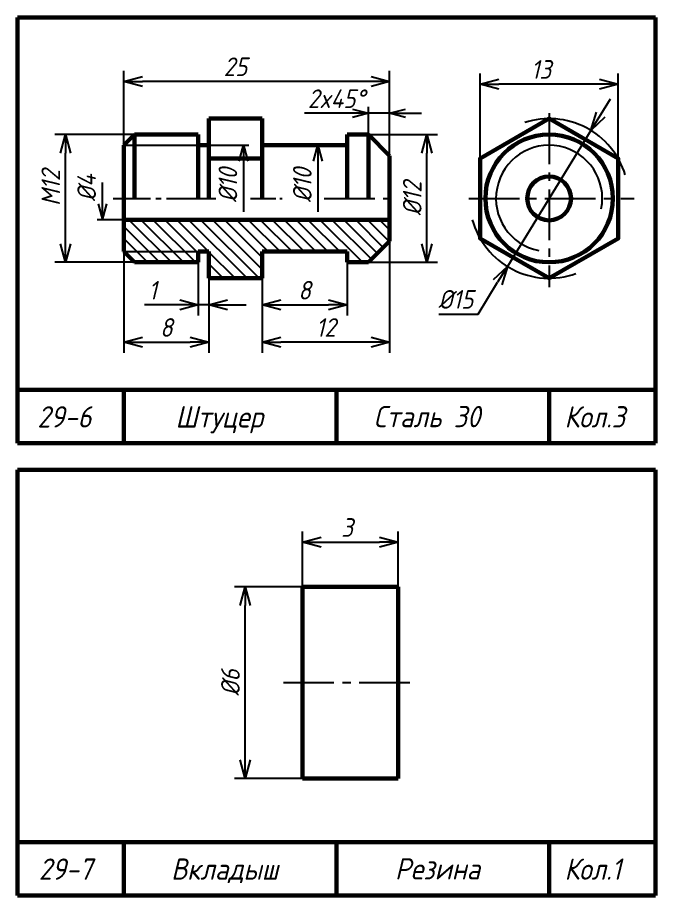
# Model space of a CAD drawing. Header units: millimetres. Extents: x -255 to 513, y 132 to 472.
# Drawn here: x 10 to 130, y 307 to 472 of the extents above; entities that cross this region are included whole.
import ezdxf

# ---------------------------------------------------------------- set-up
doc = ezdxf.new("R2010")
doc.units = ezdxf.units.MM
doc.header["$LTSCALE"] = 0.5
doc.linetypes.add('CENTER2', pattern=[28.575, 19.05, -3.175, 3.175, -3.175])
doc.layers.get('Defpoints').update_dxf_attribs({"color": 5})
doc.styles.get("Standard").update_dxf_attribs({"font": 'isocpeui.ttf', "width": 0.9})
doc.dimstyles.new('Standart 1', dxfattribs={"dimtxt": 3.5, "dimasz": 3.5, "dimexe": 2, "dimexo": 0, "dimgap": 1, "dimtad": 1, "dimtoh": 1, "dimdec": 0, "dimtxsty": 'Standard', "dimblk": 'OPEN30', "dimcen": 2.5, "dimadec": 0, "dimazin": 0, "dimtfac": 1, "dimtdec": 0, "dimtmove": 0, "dimatfit": 3, "dimldrblk": 'DOTSMALL', "dimfxl": 0, "dimarcsym": 0})

# ---------------------------------------------------------------- blocks, each defined once
blk = doc.blocks.new('_Open30')
at = {"color": 0, "linetype": 'ByBlock', "lineweight": -2}
for p, q in [((-1, 0.268), (0, 0)), ((0, 0), (-1, -0.268)), ((0, 0), (-1, 0))]:
    blk.add_line(p, q, dxfattribs=at)
blk = doc.blocks.new('*D87')
at = {"color": 0, "lineweight": -2}
for p, q in [((63.6, 365), (50.8, 365)), ((52.8, 332.5), (52.8, 361.5)), ((63.6, 329), (50.8, 329))]:
    blk.add_line(p, q, dxfattribs=at)
at = {"layer": 'Defpoints', "color": 0}
for p in [(52.8, 365), (63.6, 365), (63.6, 329)]:
    blk.add_point(p, dxfattribs=at)
at = {"color": 0, "lineweight": -2, "xscale": 3.5, "yscale": 3.5, "zscale": 3.5}
for p, rotation in [((52.8, 365), 90), ((52.8, 329), 270)]:
    blk.add_blockref('_Open30', p, dxfattribs=dict(at, rotation=rotation))
at = {"color": 0, "lineweight": -3, "insert": (50.05, 347), "char_height": 3.5, "attachment_point": 5, "rotation": 90}
blk.add_mtext('%%c6', dxfattribs=at)
blk = doc.blocks.new('_DotSmall')
at = {"color": 0, "linetype": 'ByBlock', "const_width": 0.5}
blk.add_lwpolyline([(-0.0625, 0, 1), (0.0625, 0, 1)], format="xyb", close=True, dxfattribs=at)
blk = doc.blocks.new('*D88')
at = {"color": 0, "lineweight": -2}
for p, q in [((63.6, 365), (63.6, 375.4)), ((81.6, 365), (81.6, 375.4)), ((67.1, 373.4), (78.1, 373.4))]:
    blk.add_line(p, q, dxfattribs=at)
at = {"layer": 'Defpoints', "color": 0}
for p in [(81.6, 373.4), (63.6, 365), (81.6, 365)]:
    blk.add_point(p, dxfattribs=at)
at = {"color": 0, "lineweight": -2, "xscale": 3.5, "yscale": 3.5, "zscale": 3.5, "rotation": 180}
blk.add_blockref('_Open30', (63.6, 373.4), dxfattribs=at)
at = {"color": 0, "lineweight": -2, "xscale": 3.5, "yscale": 3.5, "zscale": 3.5}
blk.add_blockref('_Open30', (81.6, 373.4), dxfattribs=at)
at = {"color": 0, "lineweight": -3, "insert": (72, 376.15), "char_height": 3.5, "attachment_point": 5}
blk.add_mtext('3', dxfattribs=at)
blk = doc.blocks.new('*D89')
at = {"color": 0, "lineweight": -2}
for p, q in [((44, 426), (44, 416)), ((46, 423), (46, 416)), ((40.5, 418), (33.86, 418)), ((46, 418), (44, 418)), ((49.5, 418), (53, 418))]:
    blk.add_line(p, q, dxfattribs=at)
at = {"layer": 'Defpoints', "color": 0}
for p in [(44, 426), (46, 423), (46, 418)]:
    blk.add_point(p, dxfattribs=at)
at = {"color": 0, "lineweight": -2, "xscale": 3.5, "yscale": 3.5, "zscale": 3.5}
blk.add_blockref('_Open30', (44, 418), dxfattribs=at)
at = {"color": 0, "lineweight": -2, "xscale": 3.5, "yscale": 3.5, "zscale": 3.5, "rotation": 180}
blk.add_blockref('_Open30', (46, 418), dxfattribs=at)
at = {"color": 0, "lineweight": -3, "insert": (35.43, 420.75), "char_height": 3.5, "attachment_point": 5}
blk.add_mtext('1', dxfattribs=at)
blk = doc.blocks.new('*D90')
at = {"color": 0, "lineweight": -2}
for p, q in [((30, 428), (30, 409)), ((46, 423), (46, 409)), ((33.5, 411), (42.5, 411))]:
    blk.add_line(p, q, dxfattribs=at)
at = {"layer": 'Defpoints', "color": 0}
for p in [(30, 428), (46, 423), (46, 411)]:
    blk.add_point(p, dxfattribs=at)
at = {"color": 0, "lineweight": -2, "xscale": 3.5, "yscale": 3.5, "zscale": 3.5, "rotation": 180}
blk.add_blockref('_Open30', (30, 411), dxfattribs=at)
at = {"color": 0, "lineweight": -2, "xscale": 3.5, "yscale": 3.5, "zscale": 3.5}
blk.add_blockref('_Open30', (46, 411), dxfattribs=at)
at = {"color": 0, "lineweight": -3, "insert": (38, 413.75), "char_height": 3.5, "attachment_point": 5}
blk.add_mtext('8', dxfattribs=at)
blk = doc.blocks.new('*D91')
at = {"color": 0, "lineweight": -2}
for p, q in [((30, 448), (30, 462)), ((80, 455.25), (80, 462)), ((76.5, 460), (33.5, 460))]:
    blk.add_line(p, q, dxfattribs=at)
at = {"layer": 'Defpoints', "color": 0}
for p in [(30, 460), (80, 455.25), (30, 448)]:
    blk.add_point(p, dxfattribs=at)
at = {"color": 0, "lineweight": -2, "xscale": 3.5, "yscale": 3.5, "zscale": 3.5, "rotation": 180}
blk.add_blockref('_Open30', (30, 460), dxfattribs=at)
at = {"color": 0, "lineweight": -2, "xscale": 3.5, "yscale": 3.5, "zscale": 3.5}
blk.add_blockref('_Open30', (80, 460), dxfattribs=at)
at = {"color": 0, "lineweight": -3, "insert": (51, 462.75), "char_height": 3.5, "attachment_point": 5}
blk.add_mtext('25', dxfattribs=at)
blk = doc.blocks.new('*D92')
at = {"color": 0, "lineweight": -2}
for p, q in [((72, 426), (72, 416)), ((56, 423), (56, 416)), ((59.5, 418), (68.5, 418))]:
    blk.add_line(p, q, dxfattribs=at)
at = {"layer": 'Defpoints', "color": 0}
for p in [(72, 426), (56, 423), (72, 418)]:
    blk.add_point(p, dxfattribs=at)
at = {"color": 0, "lineweight": -2, "xscale": 3.5, "yscale": 3.5, "zscale": 3.5, "rotation": 180}
blk.add_blockref('_Open30', (56, 418), dxfattribs=at)
at = {"color": 0, "lineweight": -2, "xscale": 3.5, "yscale": 3.5, "zscale": 3.5}
blk.add_blockref('_Open30', (72, 418), dxfattribs=at)
at = {"color": 0, "lineweight": -3, "insert": (64, 420.75), "char_height": 3.5, "attachment_point": 5}
blk.add_mtext('8', dxfattribs=at)
blk = doc.blocks.new('*D93')
at = {"color": 0, "lineweight": -2}
for p, q in [((80, 430), (80, 409)), ((56, 423), (56, 409)), ((76.5, 411), (59.5, 411))]:
    blk.add_line(p, q, dxfattribs=at)
at = {"layer": 'Defpoints', "color": 0}
for p in [(80, 430), (56, 423), (56, 411)]:
    blk.add_point(p, dxfattribs=at)
at = {"color": 0, "lineweight": -2, "xscale": 3.5, "yscale": 3.5, "zscale": 3.5, "rotation": 180}
blk.add_blockref('_Open30', (56, 411), dxfattribs=at)
at = {"color": 0, "lineweight": -2, "xscale": 3.5, "yscale": 3.5, "zscale": 3.5}
blk.add_blockref('_Open30', (80, 411), dxfattribs=at)
at = {"color": 0, "lineweight": -3, "insert": (68, 413.75), "char_height": 3.5, "attachment_point": 5}
blk.add_mtext('12', dxfattribs=at)
blk = doc.blocks.new('*D94')
at = {"color": 0, "lineweight": -2}
for p, q in [((76, 450), (89, 450)), ((87, 429.5), (87, 446.5)), ((76, 426), (89, 426))]:
    blk.add_line(p, q, dxfattribs=at)
at = {"layer": 'Defpoints', "color": 0}
for p in [(76, 450), (87, 450), (76, 426)]:
    blk.add_point(p, dxfattribs=at)
at = {"color": 0, "lineweight": -2, "xscale": 3.5, "yscale": 3.5, "zscale": 3.5}
for p, rotation in [((87, 450), 90), ((87, 426), 270)]:
    blk.add_blockref('_Open30', p, dxfattribs=dict(at, rotation=rotation))
at = {"color": 0, "lineweight": -3, "insert": (84.25, 438), "char_height": 3.5, "attachment_point": 5, "rotation": 90}
blk.add_mtext('%%c12', dxfattribs=at)
blk = doc.blocks.new('*D95')
at = {"color": 0, "lineweight": -2}
for p, q in [((32, 450), (17, 450)), ((19, 429.5), (19, 446.5)), ((32, 426), (17, 426))]:
    blk.add_line(p, q, dxfattribs=at)
at = {"layer": 'Defpoints', "color": 0}
for p in [(19, 450), (32, 450), (32, 426)]:
    blk.add_point(p, dxfattribs=at)
at = {"color": 0, "lineweight": -2, "xscale": 3.5, "yscale": 3.5, "zscale": 3.5}
for p, rotation in [((19, 450), 90), ((19, 426), 270)]:
    blk.add_blockref('_Open30', p, dxfattribs=dict(at, rotation=rotation))
at = {"color": 0, "lineweight": -3, "insert": (16.25, 440), "char_height": 3.5, "attachment_point": 5, "rotation": 90}
blk.add_mtext('M12', dxfattribs=at)
blk = doc.blocks.new('*D96')
at = {"color": 0, "lineweight": -2}
for p, q in [((97.01, 445.5), (97.01, 461.5)), ((122.99, 445.5), (122.99, 461.5)), ((119.49, 459.5), (100.51, 459.5))]:
    blk.add_line(p, q, dxfattribs=at)
at = {"layer": 'Defpoints', "color": 0}
for p in [(97.01, 459.5), (97.01, 445.5), (122.99, 445.5)]:
    blk.add_point(p, dxfattribs=at)
at = {"color": 0, "lineweight": -2, "xscale": 3.5, "yscale": 3.5, "zscale": 3.5, "rotation": 180}
blk.add_blockref('_Open30', (97.01, 459.5), dxfattribs=at)
at = {"color": 0, "lineweight": -2, "xscale": 3.5, "yscale": 3.5, "zscale": 3.5}
blk.add_blockref('_Open30', (122.99, 459.5), dxfattribs=at)
at = {"color": 0, "lineweight": -3, "insert": (108.5, 462.25), "char_height": 3.5, "attachment_point": 5}
blk.add_mtext('13', dxfattribs=at)
blk = doc.blocks.new('*D97')
at = {"color": 0, "lineweight": -2}
for p, q in [((119.7, 453.76), (121.53, 456.74)), ((117.86, 450.77), (102.14, 425.23)), ((96.64, 416.28), (100.3, 422.24)), ((89.27, 416.28), (96.64, 416.28))]:
    blk.add_line(p, q, dxfattribs=at)
at = {"layer": 'Defpoints', "color": 0}
for p in [(117.86, 450.77), (102.14, 425.23)]:
    blk.add_point(p, dxfattribs=at)
at = {"color": 0, "lineweight": -2, "xscale": 3.5, "yscale": 3.5, "zscale": 3.5}
for p, rotation in [((117.86, 450.77), 238.3924977537511), ((102.14, 425.23), 58.39249775375106)]:
    blk.add_blockref('_Open30', p, dxfattribs=dict(at, rotation=rotation))
at = {"color": 0, "lineweight": -3, "insert": (92.45, 419.03), "char_height": 3.5, "attachment_point": 5}
blk.add_mtext('%%c15', dxfattribs=at)

msp = doc.modelspace()

# ---------------------------------------------------------------- hatches: boundary and pattern name
at = {"lineweight": -3}
h = msp.add_hatch(dxfattribs=at)
h.set_pattern_fill('ANSI31', color=256, scale=0.5, angle=90, style=0)
h.set_pattern_definition([(135, (-9, -2), (-1.122532, -1.122532), [])])
h.paths.add_polyline_path([(46, 428), (46, 423), (56, 423), (56, 428), (72, 428), (72, 426), (76, 426), (80, 430), (80, 434), (30, 434), (30, 428), (44, 428)])
h.paths.add_polyline_path([(30, 428), (32, 426), (44, 426), (44, 428)])

# ---------------------------------------------------------------- linework, layer by layer
at = {"lineweight": 60}
for p, q in [((130, 472), (10, 472)), ((10, 472), (10, 392)), ((130, 392), (130, 472)), ((46, 453), (56, 453)), ((46, 438), (46, 453)), ((56, 453), (56, 438)), ((30, 448), (32, 450)), ((32, 450), (32, 438)), ((32, 450), (44, 450)), ((44, 450), (44, 438)), ((72, 450), (76, 450)), ((72, 438), (72, 450)), ((76, 450), (76, 438)), ((76, 450), (80, 446)), ((30, 438), (30, 448)), ((44, 448), (46, 448)), ((56, 448), (72, 448)), ((80, 446), (80, 438)), ((56, 445.5), (46, 445.5)), ((30, 438), (30, 428)), ((80, 430), (80, 438)), ((30, 434), (80, 434)), ((76, 426), (80, 430)), ((30, 428), (32, 426)), ((44, 426), (44, 428)), ((44, 428), (46, 428)), ((46, 428), (46, 423)), ((56, 423), (56, 428)), ((56, 428), (72, 428)), ((72, 428), (72, 426)), ((32, 426), (44, 426)), ((72, 426), (76, 426)), ((46, 423), (56, 423)), ((130, 402), (10, 402)), ((30, 402), (30, 392)), ((70, 402), (70, 392)), ((110, 402), (110, 392)), ((10, 392), (130, 392)), ((130, 387), (10, 387)), ((10, 387), (10, 307)), ((130, 307), (130, 387)), ((63.6, 365), (63.6, 329)), ((81.6, 365), (63.6, 365)), ((81.6, 329), (81.6, 365)), ((63.6, 329), (81.6, 329)), ((130, 317), (10, 317)), ((30, 317), (30, 307)), ((70, 317), (70, 307)), ((110, 317), (110, 307)), ((10, 307), (130, 307))]:
    msp.add_line(p, q, dxfattribs=at)
at = {"lineweight": -3}
for p, q in [((73, 454), (64, 454)), ((76, 450), (76, 455.25)), ((80, 454), (76, 454)), ((80, 446), (80, 455.25)), ((83, 454), (86, 454)), ((30, 448), (44, 448)), ((46, 448), (53.5, 448)), ((52.5, 445), (52.5, 435.5)), ((66.5, 445), (66.5, 435.5)), ((26, 434), (26, 441)), ((30, 434), (25, 434)), ((30, 428), (44, 428))]:
    msp.add_line(p, q, dxfattribs=at)
at = {"linetype": 'CENTER2', "lineweight": -3}
for p, q in [((110, 454), (110, 421.34)), ((27.99, 438), (35, 438)), ((36, 438), (37, 438)), ((38, 438), (47.3, 438)), ((67.66, 438), (80.51, 438)), ((94.92, 438), (126, 438)), ((60, 347), (84, 347))]:
    msp.add_line(p, q, dxfattribs=at)
at = {"linetype": 'CENTER2', "lineweight": -3, "ltscale": 0.5}
msp.add_line((53.81, 438), (59.8, 438), dxfattribs=at)
at = {"lineweight": 60}
msp.add_lwpolyline([(110, 453), (97.01, 445.5), (97.01, 430.5), (110, 423), (122.99, 430.5), (122.99, 445.5)], close=True, dxfattribs=at)
for radius in [12, 4.12]:
    msp.add_circle((110, 438), radius, dxfattribs=at)
at = {"lineweight": -3}
for radius, start, end in [(15, 17.2415, 107.8189), (10, 348.6901, 258.6901), (15, 195.4222, 289.6538)]:
    msp.add_arc((110, 438), radius, start, end, dxfattribs=at)

# ---------------------------------------------------------------- block references
at = {"lineweight": -3, "xscale": 3, "yscale": 3, "zscale": 3}
msp.add_blockref('_Open30', (76, 454), dxfattribs=at)
at = {"lineweight": -3, "yscale": 3, "zscale": 3}
for p, xscale, rotation in [((80, 454), 3, 180), ((52.5, 448), 3, 90), ((66.5, 448), 3, 90), ((26, 434), -3, 90)]:
    msp.add_blockref('_Open30', p, dxfattribs=dict(at, xscale=xscale, rotation=rotation))

# ---------------------------------------------------------------- texts
at = {"width": 0.9}
for s, p in [('29-6', (13.73, 394.95)), ('Штуцер', (39.71, 394.95)), ('Сталь 30', (77, 395)), ('Кол.3', (112.89, 394.95)), ('29-7', (14, 309.95)), ('Вкладыш', (38.89, 309.95)), ('Резина', (81, 310)), ('Кол.1', (112.89, 309.95))]:
    msp.add_text(s, height=4, dxfattribs=at).set_placement(p)
at = {"lineweight": -3, "insert": (70, 456.75), "char_height": 3.5, "attachment_point": 5}
msp.add_mtext('2x45%%d', dxfattribs=at)
at = {"lineweight": -3, "char_height": 3.5, "attachment_point": 5, "rotation": 90}
for s, insert in [('%%c10', (49.57, 440.5)), ('%%c10', (63.57, 440.5)), ('%%c4', (23, 440))]:
    msp.add_mtext(s, dxfattribs=dict(at, insert=insert))

# ---------------------------------------------------------------- dimensions: what is measured, and where the dimension line sits
at = {"lineweight": -3}
for base, p1, p2, text, picture, middle in [((30, 460), (80, 455.25), (30, 448), '25', '*D91', (51, 460)), ((97.01, 459.5), (122.99, 445.5), (97.01, 445.5), '13', '*D96', (108.5, 459.5)), ((56, 411), (80, 430), (56, 423), '12', '*D93', (68, 411)), ((46, 411), (30, 428), (46, 423), '8', '*D90', (38, 411)), ((46, 418), (44, 426), (46, 423), '1', '*D89', (35.43, 418)), ((72, 418), (56, 423), (72, 426), '8', '*D92', (64, 418)), ((81.6, 373.4), (63.6, 365), (81.6, 365), '3', '*D88', (72, 373.4))]:
    dim = msp.add_linear_dim(base=base, p1=p1, p2=p2, text=text, dimstyle='Standart 1', dxfattribs=at)
    dim.commit()
    dim.dimension.update_dxf_attribs({"geometry": picture, "text_midpoint": middle, "dimtype": 160})
dim = msp.add_diameter_dim_2p(p1=(117.86, 450.77), p2=(102.14, 425.23), text='%%c15', dimstyle='Standart 1', dxfattribs=at)
dim.commit()
dim.dimension.update_dxf_attribs({"geometry": '*D97', "text_midpoint": (92.45, 419.03)})
for base, p1, p2, text, picture, middle in [((19, 450), (32, 426), (32, 450), 'M12', '*D95', (19, 440)), ((87, 450), (76, 426), (76, 450), '%%c12', '*D94', (87, 438)), ((52.8, 365), (63.6, 329), (63.6, 365), '%%c6', '*D87', (52.8, 347))]:
    dim = msp.add_linear_dim(base=base, p1=p1, p2=p2, angle=90, text=text, dimstyle='Standart 1', dxfattribs=at)
    dim.commit()
    dim.dimension.update_dxf_attribs({"geometry": picture, "text_midpoint": middle, "dimtype": 160})

doc.saveas('drawing.dxf')
